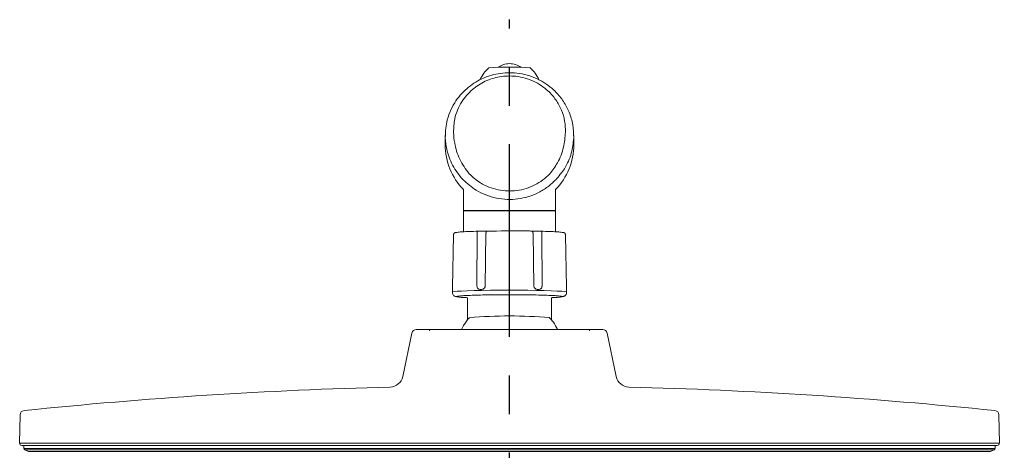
# Model space of a CAD drawing. Extents: x -6207 to -5787, y -4608 to -3937.
# Drawn here: x -6106.19 to -6061.68, y -4091.65 to -4072.05 of the extents above; entities that cross this region are included whole.
import ezdxf

# ---------------------------------------------------------------- set-up
doc = ezdxf.new("R2010")
doc.units = 0
doc.header["$LTSCALE"] = 7
doc.linetypes.add('CENTER', pattern=[2, 1.25, -0.25, 0.25, -0.25])
doc.layers.get('0').update_dxf_attribs({"color": 2, "linetype": 'CONTINUOUS'})
doc.layers.add('D', color=2, linetype='CONTINUOUS')

msp = doc.modelspace()

# ---------------------------------------------------------------- linework, layer by layer
at = {"color": 1, "linetype": 'CENTER'}
msp.add_line((-6083.93456, -4324.46112), (-6083.93873, -4072.05082), dxfattribs=at)
at = {"color": 7, "linetype": 'Continuous', "lineweight": 15}
for p, q in [((-6086.85456, -4077.31936), (-6086.85456, -4077.73263)), ((-6081.01456, -4077.73263), (-6081.01456, -4077.31936)), ((-6086.03006, -4079.76493), (-6086.03006, -4081.68356)), ((-6081.83906, -4081.68356), (-6081.83906, -4079.76493)), ((-6085.26677, -4081.659), (-6085.36562, -4081.65834)), ((-6086.47554, -4081.818), (-6086.51944, -4084.22076)), ((-6085.41181, -4084.15379), (-6085.40751, -4081.75346)), ((-6085.00259, -4081.74529), (-6085.04219, -4084.14635)), ((-6082.82693, -4084.14635), (-6082.86653, -4081.74529)), ((-6082.46161, -4081.75346), (-6082.45731, -4084.15379)), ((-6081.34969, -4084.22076), (-6081.39358, -4081.818)), ((-6086.53082, -4084.3764), (-6086.53163, -4084.4228)), ((-6081.33749, -4084.4228), (-6081.3383, -4084.3765)), ((-6085.84456, -4084.67678), (-6085.84456, -4085.69719)), ((-6082.02456, -4085.68456), (-6082.02456, -4084.6761)), ((-6088.36811, -4086.2807), (-6088.78637, -4088.2579)), ((-6079.08275, -4088.2579), (-6079.50101, -4086.2807)), ((-6106.17037, -4089.99643), (-6106.19279, -4091.28034)), ((-6061.67634, -4091.28034), (-6061.69875, -4089.99643)), ((-6106.00401, -4091.38209), (-6105.99649, -4091.52557)), ((-6061.86511, -4091.38209), (-6106.00401, -4091.38209)), ((-6061.87263, -4091.52557), (-6061.86511, -4091.38209)), ((-6105.96082, -4091.57731), (-6105.78508, -4091.65496)), ((-6062.08404, -4091.65496), (-6061.9083, -4091.57731))]:
    msp.add_line(p, q, dxfattribs=at)
at = {"color": 8, "linetype": 'Continuous', "lineweight": 15}
for p, q in [((-6106.19279, -4091.28034), (-6061.67634, -4091.28034)), ((-6084.02997, -4091.52557), (-6105.99649, -4091.52557)), ((-6061.9083, -4091.57731), (-6105.96082, -4091.57731)), ((-6062.08404, -4091.65496), (-6105.78508, -4091.65496)), ((-6061.87263, -4091.52557), (-6084.02997, -4091.52557))]:
    msp.add_line(p, q, dxfattribs=at)
at = {"color": 8, "linetype": 'Continuous', "lineweight": 15, "flags": 128}
msp.add_lwpolyline([(-6081.33749, -4084.42282), (-6081.34775, -4084.41479), (-6081.42099, -4084.40005), (-6081.56279, -4084.38592), (-6081.76929, -4084.3728), (-6082.03485, -4084.36105), (-6082.35223, -4084.35096), (-6082.71277, -4084.34286), (-6083.10664, -4084.33694), (-6083.52309, -4084.33334), (-6083.95077, -4084.3322), (-6084.378, -4084.33354), (-6084.79314, -4084.3373), (-6085.18486, -4084.34341), (-6085.54247, -4084.35168), (-6085.85622, -4084.36188), (-6086.11756, -4084.37376), (-6086.31935, -4084.38696), (-6086.45609, -4084.40115), (-6086.52405, -4084.41593), (-6086.53162, -4084.42268)], dxfattribs=at)
at = {"color": 7, "linetype": 'Continuous', "lineweight": 15}
for centre, radius, start, end in [((-6083.93868, -4074.92488), 0.87406, 89.73007, 125.797761), ((-6083.93456, -4074.96214), 0.9113, 54.759328, 90), ((-6083.93456, -4075.33152), 1.44091, 130.994733, 157.363918), ((-6083.93456, -4085.43049), 11.22639, 85.170183, 94.829817), ((-6083.93456, -4075.33152), 1.44091, 22.634092, 49.005267), ((-6083.93726, -4077.73249), 2.9173, 180.002772, 224.161746), ((-6083.93178, -4077.73252), 2.91722, 315.837594, 359.997888), ((-6083.92317, -4106.63364), 21.12769, 85.091821, 94.972745), ((-6088.17244, -4086.32209), 0.2, 90, 168.055823), ((-6087.51403, -4086.18209), 0.06, 90, 180.5), ((-6080.35509, -4086.18209), 0.06, 359.5, 90), ((-6079.69668, -4086.32209), 0.2, 11.944177, 90), ((-6089.37338, -4088.13373), 0.6, 271.447533, 348.055823), ((-6078.49574, -4088.13373), 0.6, 191.944177, 268.552467), ((-6083.93456, -4303.36532), 214.7003, 91.4475334, 95.896459), ((-6083.93456, -4303.36532), 214.7003, 84.103541, 88.5524666), ((-6105.9704, -4089.99991), 0.2, 95.896459, 179), ((-6061.89872, -4089.99991), 0.2, 1, 84.103541), ((-6106.0928, -4091.28209), 0.1, 179, 270), ((-6061.77632, -4091.28209), 0.1, 270, 1), ((-6105.93657, -4091.52244), 0.06, 183, 246.160902), ((-6061.93255, -4091.52244), 0.06, 293.839098, 357)]:
    msp.add_arc(centre, radius, start, end, dxfattribs=at)
for points, knots in [([(-6086.85258, -4077.42457), (-6086.84441, -4077.18533), (-6086.83093, -4076.79083), (-6086.65786, -4076.25526), (-6086.44928, -4075.84399), (-6086.18222, -4075.48004), (-6085.79794, -4075.09261), (-6085.23257, -4074.72108), (-6084.57908, -4074.51197), (-6084.02892, -4074.45474), (-6083.58129, -4074.4727), (-6083.11961, -4074.56336), (-6082.67466, -4074.72936), (-6082.27053, -4074.95864), (-6081.88891, -4075.26132), (-6081.54314, -4075.65055), (-6081.33385, -4076.00421), (-6081.1624, -4076.39508), (-6081.03094, -4076.82685), (-6081.02139, -4077.22315), (-6081.01654, -4077.42457)], [0, 0, 0, 0, 0.08400493, 0.138518508, 0.194243215, 0.240732057, 0.288168994, 0.370668642, 0.448940458, 0.490237407, 0.532769083, 0.579846339, 0.628657959, 0.675017318, 0.722660921, 0.782579615, 0.844544491, 0.860655597, 0.92917847, 1, 1, 1, 1]), ([(-6081.39204, -4077.16767), (-6081.39639, -4076.99646), (-6081.40509, -4076.65407), (-6081.55686, -4076.15512), (-6081.81051, -4075.68838), (-6082.13261, -4075.31639), (-6082.48505, -4075.0392), (-6082.83344, -4074.84152), (-6083.22277, -4074.69761), (-6083.74218, -4074.59392), (-6084.37929, -4074.61387), (-6085.06627, -4074.8337), (-6085.66706, -4075.22615), (-6086.0684, -4075.69542), (-6086.30501, -4076.15587), (-6086.45766, -4076.61876), (-6086.46976, -4076.96076), (-6086.47708, -4077.16767)], [0, 0, 0, 0, 0.07095458, 0.14188622, 0.21143797, 0.28089267, 0.32757847, 0.37422703, 0.42125973, 0.46825652, 0.54977718, 0.62659431, 0.70844849, 0.80253728, 0.85843123, 0.91434982, 1, 1, 1, 1]), ([(-6086.47708, -4077.16767), (-6086.46648, -4077.33115), (-6086.44873, -4077.60483), (-6086.34187, -4078.02666), (-6086.16397, -4078.51052), (-6085.92789, -4078.83589), (-6085.77286, -4079.04956)], [0, 0, 0, 0, 0.27057897, 0.45298789, 0.64077892, 1, 1, 1, 1]), ([(-6082.09626, -4079.04956), (-6081.9755, -4078.8878), (-6081.69832, -4078.51654), (-6081.44743, -4077.83323), (-6081.4106, -4077.39064), (-6081.39204, -4077.16767)], [0, 0, 0, 0, 0.2770081, 0.63577578, 1, 1, 1, 1]), ([(-6086.04103, -4079.31969), (-6086.13094, -4079.21826), (-6086.31308, -4079.01278), (-6086.52563, -4078.66519), (-6086.68857, -4078.29922), (-6086.81396, -4077.87515), (-6086.83837, -4077.59033), (-6086.85258, -4077.42457)], [0, 0, 0, 0, 0.18329013, 0.37133013, 0.55291497, 0.73979822, 1, 1, 1, 1]), ([(-6081.01654, -4077.42457), (-6081.04064, -4077.65131), (-6081.08941, -4078.11011), (-6081.38337, -4078.7929), (-6081.69156, -4079.15796), (-6081.82809, -4079.31969)], [0, 0, 0, 0, 0.35241428, 0.71310715, 1, 1, 1, 1]), ([(-6081.82809, -4079.31969), (-6081.94767, -4079.43238), (-6082.18683, -4079.65777), (-6082.61052, -4079.91458), (-6083.06818, -4080.0998), (-6083.55113, -4080.20602), (-6084.04477, -4080.22821), (-6084.53579, -4080.16927), (-6085.00807, -4080.0258), (-6085.53756, -4079.77207), (-6085.85065, -4079.49075), (-6086.04103, -4079.31969)], [0, 0, 0, 0, 0.10469436, 0.20938925, 0.31408472, 0.41877937, 0.52347386, 0.62816803, 0.73286299, 0.83755723, 1, 1, 1, 1]), ([(-6085.77286, -4079.04956), (-6085.60665, -4079.19885), (-6085.33338, -4079.44432), (-6084.87113, -4079.66535), (-6084.45904, -4079.7902), (-6084.0307, -4079.84154), (-6083.60009, -4079.8222), (-6083.17874, -4079.72975), (-6082.77932, -4079.56843), (-6082.40935, -4079.34467), (-6082.20062, -4079.14793), (-6082.09626, -4079.04956)], [0, 0, 0, 0, 0.16250223, 0.26718423, 0.37186523, 0.47653092, 0.58119659, 0.68587368, 0.79054997, 0.89527856, 1, 1, 1, 1]), ([(-6085.36651, -4081.65853), (-6085.49941, -4081.6623), (-6085.76825, -4081.66995), (-6086.072, -4081.68493), (-6086.29125, -4081.70156), (-6086.34664, -4081.71351), (-6086.37402, -4081.71942)], [0, 0, 0, 0, 0.24717527, 0.49999926, 0.75282292, 1, 1, 1, 1]), ([(-6085.39566, -4081.68523), (-6085.39212, -4081.67841), (-6085.38637, -4081.66733), (-6085.37601, -4081.65937), (-6085.36981, -4081.65882), (-6085.36651, -4081.65853)], [0, 0, 0, 0, 0.42865844, 0.6967428, 1, 1, 1, 1]), ([(-6082.92708, -4081.64997), (-6082.99577, -4081.64899), (-6083.12702, -4081.64689), (-6083.3398, -4081.64483), (-6083.61251, -4081.64281), (-6084.94204, -4081.64997), (-6085.26677, -4081.659)], [0, 0, 0, 0, 0.1893415, 0.41983287, 0.64273288, 1, 1, 1, 1]), ([(-6084.95458, -4081.65183), (-6084.95609, -4081.6518), (-6084.96688, -4081.65162), (-6084.9769, -4081.65649), (-6084.98552, -4081.66067)], [0, 0, 0, 0, 0.13950947, 1, 1, 1, 1]), ([(-6084.94204, -4081.64997), (-6084.9467, -4081.65029), (-6084.95548, -4081.65091), (-6084.97036, -4081.65887), (-6084.97906, -4081.67004), (-6084.98442, -4081.67693)], [0, 0, 0, 0, 0.30132916, 0.56872127, 1, 1, 1, 1]), ([(-6082.50317, -4081.65843), (-6082.50651, -4081.65848), (-6082.53747, -4081.65894), (-6082.57176, -4081.65897), (-6082.92708, -4081.64997)], [0, 0, 0, 0, 0.10791463, 1, 1, 1, 1]), ([(-6082.8847, -4081.67693), (-6082.89003, -4081.67007), (-6082.89869, -4081.65891), (-6082.91358, -4081.65091), (-6082.9224, -4081.6503), (-6082.92708, -4081.64997)], [0, 0, 0, 0, 0.428637243, 0.696660219, 1, 1, 1, 1]), ([(-6082.5026, -4081.65853), (-6082.49941, -4081.6588), (-6082.49334, -4081.65933), (-6082.48295, -4081.66704), (-6082.47711, -4081.67824), (-6082.47346, -4081.68523)], [0, 0, 0, 0, 0.29524355, 0.5605822, 1, 1, 1, 1]), ([(-6081.49511, -4081.71942), (-6081.52249, -4081.71351), (-6081.57787, -4081.70156), (-6081.79711, -4081.68493), (-6082.10087, -4081.66995), (-6082.3697, -4081.6623), (-6082.5026, -4081.65853)], [0, 0, 0, 0, 0.24717854, 0.5000007, 0.75282342, 1, 1, 1, 1]), ([(-6086.37402, -4081.71942), (-6086.38174, -4081.71995), (-6086.39643, -4081.72095), (-6086.42147, -4081.72981), (-6086.44289, -4081.74442), (-6086.45891, -4081.76375), (-6086.4716, -4081.78651), (-6086.47398, -4081.80555), (-6086.47554, -4081.818)], [0, 0, 0, 0, 0.14844396, 0.28249231, 0.50649135, 0.63660509, 0.76236158, 1, 1, 1, 1]), ([(-6081.39358, -4081.818), (-6081.39514, -4081.80555), (-6081.39752, -4081.7865), (-6081.41022, -4081.76375), (-6081.42616, -4081.74446), (-6081.44754, -4081.72991), (-6081.47254, -4081.72097), (-6081.48733, -4081.71996), (-6081.49511, -4081.71942)], [0, 0, 0, 0, 0.2376254, 0.3633776, 0.49361349, 0.71585121, 0.85032389, 1, 1, 1, 1]), ([(-6086.51944, -4084.22076), (-6086.51995, -4084.23914), (-6086.52101, -4084.2768), (-6086.52435, -4084.32316), (-6086.52747, -4084.35532), (-6086.5304, -4084.37677), (-6086.53018, -4084.37655), (-6086.53005, -4084.37643)], [0, 0, 0, 0, 0.187428746, 0.384193394, 0.555498699, 0.743228921, 1, 1, 1, 1]), ([(-6085.04219, -4084.14635), (-6085.043, -4084.15683), (-6085.04464, -4084.1779), (-6085.05809, -4084.21568), (-6085.08288, -4084.25083), (-6085.11868, -4084.27756), (-6085.17472, -4084.30091), (-6085.23973, -4084.30496), (-6085.30421, -4084.29787), (-6085.34327, -4084.28214), (-6085.37023, -4084.26097), (-6085.39041, -4084.23605), (-6085.40779, -4084.20061), (-6085.41039, -4084.17032), (-6085.41181, -4084.15379)], [0, 0, 0, 0, 0.05340408, 0.10745497, 0.20359391, 0.27351369, 0.34830402, 0.54246012, 0.64685773, 0.73566937, 0.79128799, 0.84539465, 0.91566173, 1, 1, 1, 1]), ([(-6082.45731, -4084.15379), (-6082.45788, -4084.16424), (-6082.45901, -4084.18526), (-6082.47064, -4084.22254), (-6082.49285, -4084.25672), (-6082.52589, -4084.28209), (-6082.57885, -4084.30324), (-6082.64285, -4084.30471), (-6082.70912, -4084.29498), (-6082.75048, -4084.27762), (-6082.7797, -4084.2553), (-6082.80199, -4084.22953), (-6082.82164, -4084.19335), (-6082.82506, -4084.16294), (-6082.82693, -4084.14635)], [0, 0, 0, 0, 0.05343046, 0.10748793, 0.20358393, 0.27352567, 0.3483202, 0.54246831, 0.64686729, 0.7356902, 0.79132087, 0.84541545, 0.91568995, 1, 1, 1, 1]), ([(-6081.33906, -4084.37652), (-6081.33882, -4084.37729), (-6081.33833, -4084.37889), (-6081.34041, -4084.36522), (-6081.34317, -4084.34088), (-6081.34625, -4084.30427), (-6081.34867, -4084.26127), (-6081.34935, -4084.23423), (-6081.34969, -4084.22076)], [0, 0, 0, 0, 0.17281118, 0.35806436, 0.5224039, 0.72398368, 0.86249605, 1, 1, 1, 1]), ([(-6086.529, -4084.41763), (-6086.53, -4084.42305), (-6086.53604, -4084.45577), (-6086.51559, -4084.51488), (-6086.47216, -4084.57559), (-6086.41402, -4084.6147), (-6086.39046, -4084.62204), (-6086.33171, -4084.6265)], [0, 0, 0, 0, 0.04398111, 0.26515474, 0.46514206, 0.67456874, 1, 1, 1, 1]), ([(-6083.93456, -4084.54256), (-6084.08077, -4084.54282), (-6084.38193, -4084.54337), (-6084.82867, -4084.54803), (-6085.25836, -4084.55576), (-6085.64135, -4084.56665), (-6085.9541, -4084.58002), (-6086.1718, -4084.59501), (-6086.29587, -4084.60826), (-6086.30763, -4084.61879), (-6086.34519, -4084.62698), (-6086.30583, -4084.63442), (-6086.29076, -4084.64488), (-6086.17111, -4084.65739), (-6086.00336, -4084.66902), (-6085.87837, -4084.67523), (-6085.84456, -4084.67678)], [0, 0, 0, 0, 0.058258001, 0.120005715, 0.184320319, 0.249999887, 0.315679442, 0.379994707, 0.441742115, 0.472907694, 0.500000305, 0.53585374, 0.558258385, 0.620005793, 0.684320453, 0.706612678, 0.706612678, 0.706612678, 0.706612678]), ([(-6082.02456, -4084.6761), (-6082.01629, -4084.67576), (-6082.00802, -4084.67541), (-6081.99975, -4084.67507), (-6081.99975, -4084.67507), (-6081.99975, -4084.67507), (-6081.99975, -4084.67507), (-6081.97533, -4084.67406), (-6081.84686, -4084.66874), (-6081.70242, -4084.65728), (-6081.57948, -4084.64509), (-6081.56365, -4084.6346), (-6081.52328, -4084.62716), (-6081.56145, -4084.61878), (-6081.57343, -4084.60824), (-6081.69731, -4084.59502), (-6081.91502, -4084.58002), (-6082.22777, -4084.56665), (-6082.61076, -4084.55576), (-6083.04046, -4084.54803), (-6083.48719, -4084.54337), (-6083.78836, -4084.54282), (-6083.93456, -4084.54256)], [-0.00730804, -0.00730804, -0.00730804, -0.00730804, 0, 0, 0, 0, 0, 0, 0.0215807, 0.11353572, 0.20182017, 0.2305337, 0.2851157, 0.32414678, 0.36841138, 0.45669583, 0.54865172, 0.64255823, 0.73646476, 0.8284197, 0.91670459, 1, 1, 1, 1]), ([(-6081.5374, -4084.62656), (-6081.4853, -4084.62319), (-6081.46806, -4084.61918), (-6081.4229, -4084.59536), (-6081.37848, -4084.55344), (-6081.34412, -4084.49551), (-6081.34052, -4084.44933), (-6081.33867, -4084.42566)], [0, 0, 0, 0, 0.26092006, 0.47146564, 0.64318116, 0.81714071, 1, 1, 1, 1]), ([(-6085.7574, -4085.59019), (-6085.76384, -4085.59655), (-6085.85289, -4085.68437), (-6085.97955, -4085.86091), (-6086.07525, -4086.04281), (-6086.11698, -4086.1221)], [0, 0, 0, 0, 0.04215028, 0.5824258, 1, 1, 1, 1]), ([(-6081.75291, -4086.1221), (-6081.76671, -4086.09126), (-6081.83084, -4085.94798), (-6081.95551, -4085.76401), (-6082.08241, -4085.62862), (-6082.1251, -4085.58309)], [0, 0, 0, 0, 0.15399158, 0.71544341, 1, 1, 1, 1]), ([(-6083.93456, -4086.1221), (-6084.19304, -4086.1221), (-6084.72547, -4086.1221), (-6085.5153, -4086.1221), (-6086.27481, -4086.1221), (-6086.95254, -4086.1221), (-6087.41272, -4086.1221), (-6087.7041, -4086.1221), (-6087.93499, -4086.1221), (-6088.13057, -4086.1221), (-6088.15876, -4086.1221), (-6088.17244, -4086.1221)], [0, 0, 0, 0, 0.11649679, 0.23997177, 0.36857977, 0.49991741, 0.63125448, 0.69563379, 0.76002817, 0.88350276, 1, 1, 1, 1]), ([(-6079.69668, -4086.1221), (-6079.71043, -4086.1221), (-6079.73875, -4086.1221), (-6079.97452, -4086.1221), (-6080.36552, -4086.1221), (-6080.91662, -4086.1221), (-6081.48337, -4086.1221), (-6081.98178, -4086.1221), (-6082.49118, -4086.1221), (-6083.14372, -4086.1221), (-6083.67611, -4086.1221), (-6083.93456, -4086.1221)], [0, 0, 0, 0, 0.11649724, 0.23997183, 0.36858039, 0.49991748, 0.63125512, 0.6956337, 0.76002822, 0.88350322, 1, 1, 1, 1]), ([(-6106.0928, -4091.38209), (-6106.07548, -4091.38209), (-6106.04027, -4091.38209), (-6105.7492, -4091.38209), (-6105.2666, -4091.38209), (-6104.56515, -4091.38209), (-6103.64556, -4091.38209), (-6102.50894, -4091.38209), (-6101.16518, -4091.38209), (-6099.63078, -4091.38209), (-6097.92882, -4091.38209), (-6096.08765, -4091.38209), (-6094.13943, -4091.38209), (-6092.11826, -4091.38209), (-6090.0584, -4091.38209), (-6087.99259, -4091.38209), (-6085.95063, -4091.38209), (-6084.59913, -4091.38209), (-6083.93456, -4091.38209)], [0, 0, 0, 0, 0.057284183, 0.116496654, 0.177468322, 0.239987599, 0.303802518, 0.36862521, 0.434137457, 0.500000033, 0.565862609, 0.631374839, 0.696197515, 0.760012517, 0.822531758, 0.883503331, 0.942715801, 1, 1, 1, 1]), ([(-6083.93456, -4091.38209), (-6083.27, -4091.38209), (-6081.9185, -4091.38209), (-6079.87653, -4091.38209), (-6077.81072, -4091.38209), (-6075.75087, -4091.38209), (-6073.72969, -4091.38209), (-6071.78147, -4091.38209), (-6069.9403, -4091.38209), (-6068.23834, -4091.38209), (-6066.70394, -4091.38209), (-6065.36018, -4091.38209), (-6064.22356, -4091.38209), (-6063.30397, -4091.38209), (-6062.60252, -4091.38209), (-6062.11992, -4091.38209), (-6061.82885, -4091.38209), (-6061.79364, -4091.38209), (-6061.77632, -4091.38209)], [0, 0, 0, 0, 0.057284199, 0.116496674, 0.177468237, 0.239987488, 0.30380249, 0.368625167, 0.434137414, 0.499999958, 0.565862534, 0.631374782, 0.696197495, 0.760012396, 0.822531674, 0.883503352, 0.942715817, 1, 1, 1, 1])]:
    msp.add_open_spline(points, degree=3, knots=knots, dxfattribs=at)
at = {"color": 8, "linetype": 'Continuous', "lineweight": 15}
for points, knots in [([(-6085.40751, -4081.75346), (-6085.40691, -4081.74109), (-6085.40599, -4081.72217), (-6085.40104, -4081.69969), (-6085.39747, -4081.69011), (-6085.39566, -4081.68523)], [0, 0, 0, 0, 0.48167188, 0.73623653, 1, 1, 1, 1]), ([(-6084.98442, -4081.67693), (-6084.98716, -4081.68183), (-6084.99254, -4081.69146), (-6085.00011, -4081.71399), (-6085.00161, -4081.73291), (-6085.00259, -4081.74529)], [0, 0, 0, 0, 0.26407873, 0.51875916, 1, 1, 1, 1]), ([(-6082.86653, -4081.74529), (-6082.86751, -4081.73291), (-6082.86901, -4081.71399), (-6082.87658, -4081.69146), (-6082.88196, -4081.68183), (-6082.8847, -4081.67693)], [0, 0, 0, 0, 0.48123993, 0.73592012, 1, 1, 1, 1]), ([(-6082.47346, -4081.68523), (-6082.47165, -4081.6901), (-6082.46807, -4081.69967), (-6082.46314, -4081.72217), (-6082.46221, -4081.74109), (-6082.46161, -4081.75346)], [0, 0, 0, 0, 0.263522627, 0.51834484, 1, 1, 1, 1])]:
    msp.add_open_spline(points, degree=3, knots=knots, dxfattribs=at)
at = {"layer": 'D'}
msp.add_line((-6086.03006, -4080.72425), (-6081.83906, -4080.72425), dxfattribs=at)

doc.saveas('drawing.dxf')
